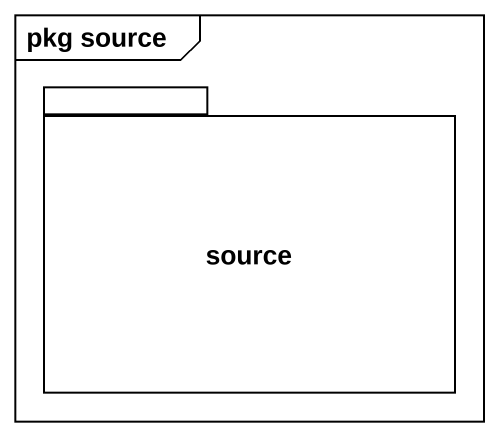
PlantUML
@startuml
mainframe pkg source
package source {
}
@enduml
